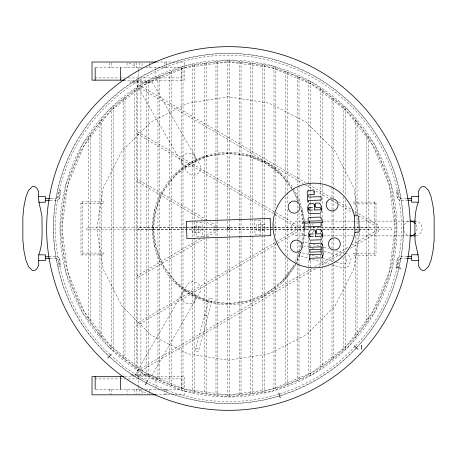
<?xml version="1.0" encoding="UTF-8"?>
<svg xmlns="http://www.w3.org/2000/svg" width="457" height="457" viewBox="0 0 457 457"><rect width="100%" height="100%" fill="white"/><g stroke="black" fill="none" stroke-linecap="round" stroke-linejoin="round"><path stroke-width="0.34" stroke-dasharray="2.29 1.71" d="M60.204 190.506L59.164 198.424L59.747 198.424L60.781 190.58L58.65 190.506L57.771 197.196L56.302 198.481M154.912 208.78L152.312 228.5L154.912 248.22M300.974 247.923L303.534 228.5A75.039 75.039 0 0 0 300.974 209.078L303.534 228.5M302.802 242.73L304.408 230.511M396.219 266.42L397.253 258.576L399.418 256.674L406.793 256.674M359.562 232.716L353.781 269.213L335.072 305.933L305.927 335.078L269.202 353.792L228.494 360.236L187.787 353.792L151.061 335.078L121.916 305.933L103.208 269.213L96.758 228.5L103.208 187.793L121.916 151.073L151.061 121.928L187.787 103.213L228.494 96.764L269.202 103.213L305.927 121.928L335.072 151.073L353.781 187.793L358.008 214.464M359.676 232.013L360.23 228.5L359.899 226.398M299.615 250.425L299.861 249.539M301.232 244.604L300.495 247.266L302.551 247.843M291.777 188.764L281.552 175.442L266.014 163.515L247.917 156.02L228.494 153.461L209.072 156.02L190.975 163.515L175.437 175.442L163.509 190.98L156.014 209.078L153.455 228.5L156.014 247.923L163.509 266.02L175.437 281.558L190.975 293.485L209.072 300.98L228.494 303.539L247.917 300.98L266.014 293.485L281.552 281.558L293.48 266.02L294.279 264.077M295.336 261.53L299.101 252.447M295.285 264.62L294.468 266.591L282.363 282.369M295.553 263.963L300.529 251.967M135.478 374.392L187.079 285.014L189.529 282.5L193.065 281.598L196.738 282.546L199.555 285.094L200.777 288.556L200.063 292.006L151.787 375.62L130.513 375.62L130.513 374.392L151.216 374.392M355.198 346.212C335.032 368.325 308.686 384.88 280.038 393.563M355.666 345.681C406.907 292.126 415.939 205.581 378.527 141.876C344.658 82.289 273.777 47.334 205.884 56.737C137.865 65.225 78.444 117.335 61.152 183.663C44.763 244.249 64.014 313.074 110.783 355.203M355.506 348.657C323.156 383.532 275.937 403.32 228.494 403.594C184.531 403.257 140.71 386.473 108.863 355.969M355.963 348.131C408.604 293.828 418.264 206.021 380.127 140.956C345.898 80.729 274.263 45.397 205.639 54.909C136.9 63.483 76.845 116.147 59.37 183.183C42.935 243.929 61.952 312.771 108.338 355.512M59.747 198.424L57.582 200.326L50.207 200.326M400.698 258.519L399.229 259.805L398.35 266.494L396.796 266.494L397.836 258.576L397.253 258.576M174.625 174.631L190.403 162.526L208.78 154.917M301.786 243.804L304.242 241.953L307.641 242.895M303.534 247.1L305.008 245.992L308.441 246.946M200.366 238.611L137.031 275.68L137.694 277.622L203.873 238.885M202.828 237.172L214.51 230.334L214.516 226.723L205.907 221.685M206.935 237.097L216.127 231.716L216.138 225.341L210.009 221.759M311.754 268.499L137.043 370.758L137.7 372.701L315.747 268.493M314.833 266.699L349.279 246.54M351.741 245.095L376.968 230.334L376.968 226.723L359.128 216.287M318.826 266.694L345.932 250.83M350.245 248.305L378.585 231.716L378.596 225.347L352.101 209.843M279.37 393.791C236.423 407.433 187.953 402.965 148.222 381.664M416.121 235.675L418.863 234.887L421.365 232.185L422.285 228.5L421.365 224.815L418.863 222.113L415.436 221.125M195.75 348.777L197.527 348.297L198.835 349.599M400.698 198.401L399.229 197.116L398.35 190.42L396.219 190.495L397.253 198.338L399.418 200.24L407.473 200.24M56.302 258.599L57.771 259.884L58.65 266.58L60.781 266.505L59.747 258.662L57.582 256.76L49.527 256.76M156.66 62.015L184.28 62.015L184.28 80.152L125.595 80.152M95.873 67.545L142.053 67.545L142.053 62.706M145.92 67.545L181.138 67.545L181.138 80.152M95.17 77.919L119.128 77.919M119.831 77.919L124.767 77.919M128.183 77.919L181.138 77.919M151.216 82.608L130.513 82.608L130.513 81.38L151.787 81.38L200.063 164.994L200.777 168.444L199.555 171.906L196.738 174.454L193.065 175.402L189.529 174.5L187.079 171.986L135.478 82.608M397.253 198.338L397.836 198.338L396.796 190.42M400.115 198.401L406.839 198.401M50.836 198.481L56.885 198.481M80.963 203.713L103.625 203.713L103.625 201.863L80.963 201.863L80.963 254.926L103.625 254.926L103.625 253.075L80.963 253.075M376.025 203.925L353.364 203.925L353.364 202.074L376.025 202.074L376.025 255.137L353.364 255.137L353.364 253.287L376.025 253.287M323.407 221.125L353.29 221.125M353.998 221.125L409.495 221.125A7.375 6.849 90 0 0 403.371 228.877A7.375 6.849 90 0 0 410.209 235.875M185.485 227.466L138.357 227.466L138.357 229.591L226.186 229.591M186.045 227.466L226.186 227.466M230.374 227.466L304.019 227.466M308.852 227.466L391.843 227.466L391.843 229.591L321.619 229.591M229.922 227.58L304.231 227.58M309.126 227.58L370.496 227.58L370.496 229.42L321.26 229.42M227.575 229.42L86.493 229.42L86.493 227.58L227.575 227.58L227.575 221.165M230.636 229.42L305.659 229.42M306.276 229.42L309.932 229.42M230.471 229.591L309.732 229.591M323.407 235.875L353.29 235.875M353.998 235.875L409.495 235.875M400.115 258.519L406.164 258.519M50.161 258.599L56.885 258.599M59.747 258.662L59.164 258.662L60.204 266.58M124.887 376.682L184.28 376.682L184.28 394.819L156.66 394.819M95.17 378.91L119.128 378.91M119.831 378.91L124.767 378.91M128.183 378.91L181.138 378.91M95.873 389.29L142.053 389.29L142.053 394.128M145.52 389.29L181.138 389.29L181.138 376.682M204.742 315.216L207.826 316.038M313.079 244.409L319.877 246.294M323.956 247.426L328.714 248.751M336.192 250.824L344.349 253.092M345.029 253.281L347.748 254.035L351.113 258.496L349.028 266.008L343.841 268.105L332.285 264.894M311.88 247.9L313.942 248.471M320.129 250.19L341.436 256.103M344.184 256.868L345.555 257.251L347.074 259.262L345.96 263.272L343.624 264.215L336.061 262.118M308.572 254.486L303.071 252.955L302.151 250.676M312.005 255.44L318.192 257.154M323.002 258.491L335.375 261.924M298.878 253.087L300.335 256.023L308.492 258.285M312.571 259.422L328.886 263.952M248.214 154.917L266.585 162.526L282.363 174.631M208.78 302.083L190.403 294.474L174.625 282.369M147.588 381.355L141.87 378.533L123.03 365.943L111.319 355.672M128.96 62.957L136.534 66.739M139.768 390.095L147.977 394.185M305.893 182.806L137.7 84.385L137.043 86.327L303.145 183.525M308.978 184.605L331.154 197.584M338.546 201.914L351.484 209.483M305.607 184.965L328.983 198.646M331.445 200.086L352.364 212.328M354.821 213.767L356.671 214.847M274.149 211.682L137.723 131.85L137.06 133.792L295.873 226.723L295.868 230.334L137.02 323.31L137.677 325.253L297.49 231.716L297.501 225.347L274.76 212.042M206.947 219.966L137.7 179.447L137.043 181.389L202.834 219.886M292.2 189.318L293.48 190.98A75.039 75.039 0 0 1 298.604 201.748M293.48 190.98L297.764 201.326M302.077 208.78L303.882 222.468M261.97 224.261L262.187 230.402M258.462 224.387L258.679 230.522M198.384 226.483L198.595 232.624M194.876 226.603L195.093 232.744M374.18 202.074L374.18 255.137M368.65 136.774L368.65 320.226M366.811 134.369L366.811 322.631M357.048 121.653L357.048 335.347M355.209 119.248L355.209 214.933M355.209 236.355L355.209 337.752M345.446 107.698L345.446 196.07M345.446 199.635L345.446 251.664M345.446 254.515L345.446 349.302M343.601 106.287L343.601 193.939M343.601 196.79L343.601 253.801M343.601 257.36L343.601 350.713M333.844 98.798L333.844 187.164M333.844 187.878L333.844 209.969M333.844 210.683L333.844 261.284M333.844 264.135L333.844 358.202M331.999 97.381L331.999 186.456M331.999 187.17L331.999 209.974M331.999 210.683L331.999 237.052M331.999 237.766L331.999 248.454M331.999 249.168L331.999 261.992M331.999 264.843L331.999 359.619M322.242 89.892L322.242 182.537M322.242 185.388L322.242 205.342M322.242 211.043L322.242 218.166M322.242 224.581L322.242 230.996M322.242 240.256L322.242 243.107M322.242 258.788L322.242 265.911M322.242 266.625L322.242 367.108M320.397 88.475L320.397 182.537M320.397 183.251L320.397 202.491M320.397 213.893L320.397 216.03M320.397 216.744L320.397 219.594M320.397 223.153L320.397 225.295M320.397 226.004L320.397 228.146M320.397 231.705L320.397 235.269M320.397 235.983L320.397 245.957M320.397 246.671L320.397 265.911M320.397 268.762L320.397 368.525M310.64 81.729L310.64 182.189M310.64 182.903L310.64 189.312M310.64 190.026L310.64 195.727M310.64 196.436L310.64 199.286M310.64 200L310.64 202.137M310.64 202.851L310.64 212.825M310.64 213.539L310.64 216.39M310.64 217.098L310.64 220.662M310.64 224.227L310.64 229.214M310.64 241.325L310.64 253.435M310.64 254.149L310.64 257.714M310.64 261.273L310.64 375.271M308.795 80.963L308.795 189.301M308.795 190.015L308.795 193.574M308.795 214.956L308.795 216.384M308.795 224.221L308.795 225.649M308.795 226.364L308.795 230.636M308.795 239.902L308.795 242.753M308.795 247.745L308.795 249.168M308.795 252.732L308.795 254.161M308.795 260.576L308.795 376.037M299.032 76.925L299.032 185.342M299.032 186.056L299.032 202.462M299.032 206.033L299.032 208.169M299.032 212.448L299.032 240.268M299.032 240.982L299.032 250.253M299.032 250.967L299.032 263.809M299.032 264.523L299.032 380.075M297.193 76.159L297.193 185.331M297.193 188.187L297.193 201.029M297.193 201.743L297.193 211.02M297.193 213.87L297.193 263.106M297.193 263.82L297.193 380.841M287.43 72.115L287.43 191.809M287.43 192.523L287.43 204.633M287.43 209.62L287.43 256.64M287.43 259.49L287.43 384.885M285.591 71.355L285.591 193.934M285.591 196.784L285.591 253.801M285.591 257.365L285.591 385.645M275.828 67.31L275.828 207.815M275.828 213.522L275.828 237.057M275.828 242.764L275.828 389.69M273.983 66.545L273.983 212.802M273.983 224.221L273.983 226.358M273.983 238.491L273.983 390.455M264.226 64.728L264.226 217.441M264.226 218.155L264.226 234.567M264.226 235.281L264.226 392.272M262.381 64.488L262.381 234.915M262.381 235.629L262.381 392.512M252.624 63.203L252.624 235.281M252.624 235.995L252.624 393.797M250.779 62.957L250.779 394.043M241.022 61.672L241.022 218.52M241.022 219.234L241.022 235.629M241.022 236.343L241.022 395.328M239.177 61.432L239.177 218.503M239.177 219.217L239.177 235.641M239.177 236.355L239.177 395.568M229.414 60.147L229.414 227.58M229.414 230.642L229.414 237.257M229.414 237.971L229.414 396.853M227.575 60.147L227.575 220.451M227.575 229.928L227.575 396.853M217.812 61.432L217.812 220.645M217.812 221.359L217.812 237.783M217.812 238.497L217.812 395.568M215.972 61.672L215.972 220.657M215.972 221.371L215.972 237.766M215.972 238.48L215.972 395.328M206.21 62.957L206.21 394.043M204.365 63.203L204.365 221.005M204.365 221.719L204.365 393.797M194.608 64.488L194.608 221.371M194.608 222.085L194.608 392.512M192.763 64.728L192.763 221.719M192.763 222.433L192.763 238.845M192.763 239.559L192.763 392.272M183.006 66.545L183.006 390.455M181.161 67.31L181.161 389.69M171.404 71.355L171.404 385.645M169.558 72.115L169.558 384.885M166.874 62.015L166.874 67.545M166.874 389.29L166.874 394.819M164.92 62.015L164.92 67.545M164.92 389.29L164.92 394.819M159.796 76.159L159.796 380.841M157.956 76.925L157.956 380.075M155.957 67.545L155.957 80.152M155.957 376.682L155.957 389.29M149.239 62.706L149.239 64.78M149.239 65.471L149.239 67.545M149.239 389.29L149.239 394.819M148.194 80.963L148.194 376.037M146.354 81.729L146.354 375.271M140.905 81.38L140.905 375.62M139.768 62.706L139.768 67.545M139.768 389.29L139.768 394.128M138.899 80.152L138.899 81.38M138.899 376.682L138.899 375.454L137.403 375.454L137.403 376.682M138.151 67.545L138.151 69.618M138.151 70.309L138.151 80.152M138.151 376.682L138.151 386.519M138.151 387.21L138.151 389.29M137.757 81.38L137.757 375.62M137.403 80.152L137.403 81.38M136.592 88.475L136.592 368.525M136.534 62.706L136.534 67.545M136.534 389.29L136.534 394.128M134.746 89.892L134.746 367.108M134.249 62.706L134.249 67.545M134.249 389.29L134.249 394.128M127.069 62.706L127.069 67.545M127.069 389.29L127.069 394.128M124.99 97.381L124.99 359.619M123.144 98.798L123.144 358.202M113.387 106.287L113.387 350.713M111.542 107.698L111.542 349.302M111.388 62.706L111.388 67.545M111.388 389.29L111.388 394.819M109.429 62.706L109.429 67.545M109.429 389.29L109.429 394.128M101.785 119.248L101.785 337.752M99.94 121.653L99.94 335.347M90.178 134.369L90.178 322.631M88.338 136.774L88.338 320.226M82.808 201.863L82.808 254.926M304.659 229.911A76.182 76.182 0 0 1 302.917 244.775M301.083 251.613A76.182 76.182 0 0 1 296.49 262.849M296.165 263.483A76.182 76.182 0 0 1 182.103 288.927A76.182 76.182 0 0 1 177.219 172.158A76.182 76.182 0 0 1 293.011 187.987M293.383 188.587A76.182 76.182 0 0 1 304.345 221.405M399.138 267.699A175.094 175.094 0 0 1 357.157 347.257M356.677 347.771A175.094 175.094 0 0 1 280.541 395.676M279.867 395.888A175.094 175.094 0 0 1 108.709 356.203M108.195 355.723A175.094 175.094 0 0 1 177.459 61.015A175.094 175.094 0 0 1 399.298 267.014M312.297 223.77A7.375 6.849 -90 0 1 312.971 224.815M313.473 225.964A7.375 6.849 -90 0 1 313.656 230.408M313.473 231.036A7.375 6.849 -90 0 1 312.297 233.23M416.138 224.815A7.375 6.849 90 0 1 416.138 232.185M293.48 266.02A75.039 75.039 0 0 1 180.618 286.276A75.039 75.039 0 0 1 179.555 171.621A75.039 75.039 0 0 1 292.771 189.786M65.762 184.896L60.021 228.5L65.762 272.104L82.591 312.737L109.366 347.628L144.258 374.403L184.891 391.238L228.494 396.973L272.098 391.238L312.731 374.403L347.623 347.628L374.397 312.737L391.232 272.104L396.967 228.5L391.232 184.896L374.397 144.263L347.623 109.372L312.731 82.597L272.098 65.762L228.494 60.027L184.891 65.762L144.258 82.597L109.366 109.372L82.591 144.263L65.762 184.896M67.63 185.393L61.952 228.5L67.63 271.607L84.265 311.771L110.731 346.263L145.223 372.729L185.393 389.364L228.494 395.042L271.601 389.364L311.765 372.729L346.257 346.263L372.723 311.771L389.358 271.607L395.037 228.5L389.358 185.393L372.723 145.229L346.257 110.737L311.765 84.271L271.601 67.636L228.494 61.958L185.393 67.636L145.223 84.271L110.731 110.737L84.265 145.229L67.63 185.393M292.006 224.815L291.086 228.5L292.006 232.185L294.514 234.887L297.935 235.875L307.041 235.875A7.375 6.849 -90 0 1 300.192 228.5A7.375 6.849 -90 0 1 307.041 221.125L297.935 221.125L294.514 222.113L292.006 224.815M209.34 298.05L195.27 350.553L196.573 351.856L198.355 351.382L212.425 298.878L209.34 298.05M201.983 222.165L196.27 222.359L196.778 236.88L202.491 236.68L201.983 222.165M260.284 220.125L254.572 220.325L255.08 234.847L260.787 234.647L260.284 220.125M200.223 226.421L191.991 226.706L192.203 232.847L200.44 232.556L200.223 226.421M264.86 224.159L256.623 224.45L256.834 230.591L265.071 230.299L264.86 224.159M188.181 166.942A7.375 6.752 -30 0 0 195.179 156.54A7.375 6.752 -30 0 0 182.703 156.614A7.375 6.752 -30 0 0 188.181 166.942M181.48 296.924A7.375 6.752 30 0 0 192.728 302.974A7.375 6.752 30 0 0 191.854 291.006A7.375 6.752 30 0 0 181.48 296.924M109.366 347.628A168.473 168.473 0 0 0 391.232 272.104A168.473 168.473 0 0 0 184.891 65.762A168.473 168.473 0 0 0 109.366 347.628M110.731 346.263A166.542 166.542 0 0 0 389.358 271.607A166.542 166.542 0 0 0 185.393 67.636A166.542 166.542 0 0 0 110.731 346.263"/><path stroke-width="0.69" d="M322.636 255.32L322.048 257.891L310.08 258.308L310.149 260.153L309.549 260.176L309.355 254.646L321.905 254.206L321.819 251.756L309.269 252.19L309.183 249.733L321.734 249.299L321.648 246.843L309.098 247.277L308.972 243.598L321.534 243.158L322.105 245.026M322.334 257.885L323.356 253.384M321.819 223.45L320.9 226.375L305.27 226.918M320.683 212.711L321.34 210.74M321.608 239.114L322.259 237.137M38.702 254.852C43.352 242.821 41.804 229.74 42.01 217.149C40.867 208.523 37.457 200.452 38.702 191.62L36.789 188.135L34.738 186.605L32.413 186.605L28.448 190.42L25.838 197.144L23.93 206.347L22.85 217.149L22.85 239.936L23.93 250.739L25.838 259.936L28.448 266.665L32.413 270.481L34.738 270.481L36.789 268.945L38.702 265.466L38.702 254.852L45.46 254.852L45.46 260.564L38.702 260.564M418.298 202.148C413.648 214.179 415.196 227.26 414.99 239.851C416.133 248.477 419.543 256.548 418.298 265.38L420.212 268.865L422.262 270.395L424.587 270.395L428.552 266.58L431.162 259.856L433.07 250.653L434.15 239.851L434.15 217.064L433.07 206.261L431.162 197.064L428.552 190.335L424.587 186.519L422.262 186.519L420.212 188.055L418.298 191.534L418.298 202.148L411.54 202.148L411.54 196.436L418.298 196.436M145.355 384.863L147.737 380.384M305.345 228.98L304.768 229.614L304.511 222.245L304.808 222.233M107.715 358.02L111.177 354.306M313.074 190.226L308.127 190.403L307.167 191.957L307.801 202.125L308.401 202.103L308.344 200.52L321.208 200.075L321.088 196.664L308.698 197.098M313.988 194.499L308.612 194.688L308.286 196.401M308.686 207.678L312.554 207.541M312.639 209.997L308.772 210.129L308.709 208.289M314.502 210.003L320.477 209.792L320.391 207.335L315.61 207.501L315.456 203.205L319.637 203.062L321.431 206.398M320.466 213.368L309.115 213.767L307.835 211.174L307.687 206.878L309.458 203.416L313.011 203.291L314.307 204.536L314.382 206.587M354.352 215.841L357.945 215.715L358.722 216.921L359.219 231.133L358.517 232.23L354.929 232.356A42.352 41.21 88 0 1 292.594 261.501A42.352 41.21 88 0 1 290.132 191.117A42.352 41.21 88 0 1 354.352 215.841L354.929 232.356M320.603 217.046L308.823 217.458L308.109 218.96L308.252 223.01L305.139 223.119M309.018 221.165L321.248 220.737M309.081 223.005L321.317 222.576M313.936 229.694L310.383 229.814L308.612 233.276L308.761 237.577L310.035 240.165L321.385 239.771M313.479 233.944L309.606 234.075L309.692 236.532L313.565 236.395M315.421 236.4L321.397 236.195L321.311 233.738L316.53 233.904L316.381 229.608L320.563 229.46L321.757 231.688M155.957 62.015L92.028 62.015L92.028 80.152L125.058 80.152M38.702 196.516L45.46 196.516L45.46 202.228L38.702 202.228M407.478 198.401L411.54 198.401M45.46 198.481L50.201 198.481M407.975 200.24L411.54 200.24M45.46 200.326L49.739 200.326M415.436 221.125L410.209 221.125A7.375 6.849 90 0 1 415.464 223.77M415.436 235.875L410.209 235.875A7.375 6.849 90 0 0 415.464 233.23M418.298 254.772L411.54 254.772L411.54 260.484L418.298 260.484M407.261 256.674L411.54 256.674M45.46 256.76L49.025 256.76M406.799 258.519L411.54 258.519M45.46 258.599L49.522 258.599M123.801 376.682L92.028 376.682L92.028 394.819L155.957 394.819M396.105 267.196L401.046 268.339M354.301 345.818L358.014 349.279M314.216 229.682L315.513 230.928L315.707 236.395M320.923 217.583L321.877 219.183M320.843 229.448L322.636 232.79L322.762 236.475M321.819 243.147L323.15 247.505M278.787 393.003L280.272 397.853M361.344 345.201L361.761 349.262M321.711 206.387L321.842 210.071M322.156 219.177L322.288 222.856M321.494 208.238L321.557 210.083M321.962 221.639L322.002 222.867M322.413 234.641L322.482 236.48M322.865 247.517L323.048 252.744M314.148 190.98L314.273 194.488M314.593 204.525L314.782 209.992M313.868 190.992L313.913 192.391M315.233 230.934L315.279 232.305M308.972 207.667L309.058 210.123M309.892 234.064L309.977 236.52M309.298 221.154L309.366 222.993M120.351 67.545L120.351 80.152M120.351 376.682L120.351 389.29M95.17 67.545L95.17 80.152M95.17 376.682L95.17 389.29M227.643 227.615L227.266 228.471L227.609 229.351L228.466 229.728L229.345 229.385L229.722 228.529L229.38 227.649L228.523 227.272L227.643 227.615M270.144 218.446L186.319 221.371L186.919 238.565L270.744 235.635L270.144 218.446M330.588 239.2A6.141 5.981 88 0 0 332.308 249.693A6.141 5.981 88 0 0 340.294 242.935A6.141 5.981 88 0 0 330.588 239.2M326.864 201.948A6.141 5.981 88 0 0 332.359 210.98A6.141 5.981 88 0 0 337.215 201.588A6.141 5.981 88 0 0 326.864 201.948M292.537 241.439A6.141 5.981 88 0 0 294.257 251.938A6.141 5.981 88 0 0 302.243 245.175A6.141 5.981 88 0 0 292.537 241.439M290.286 202.337A6.141 5.981 88 0 0 292.006 212.831A6.141 5.981 88 0 0 299.986 206.067A6.141 5.981 88 0 0 290.286 202.337M122.893 376.545A181.852 181.852 0 0 0 409.506 245.929A181.852 181.852 0 0 0 153.084 63.026A181.852 181.852 0 0 0 122.893 376.545"/></g></svg>
